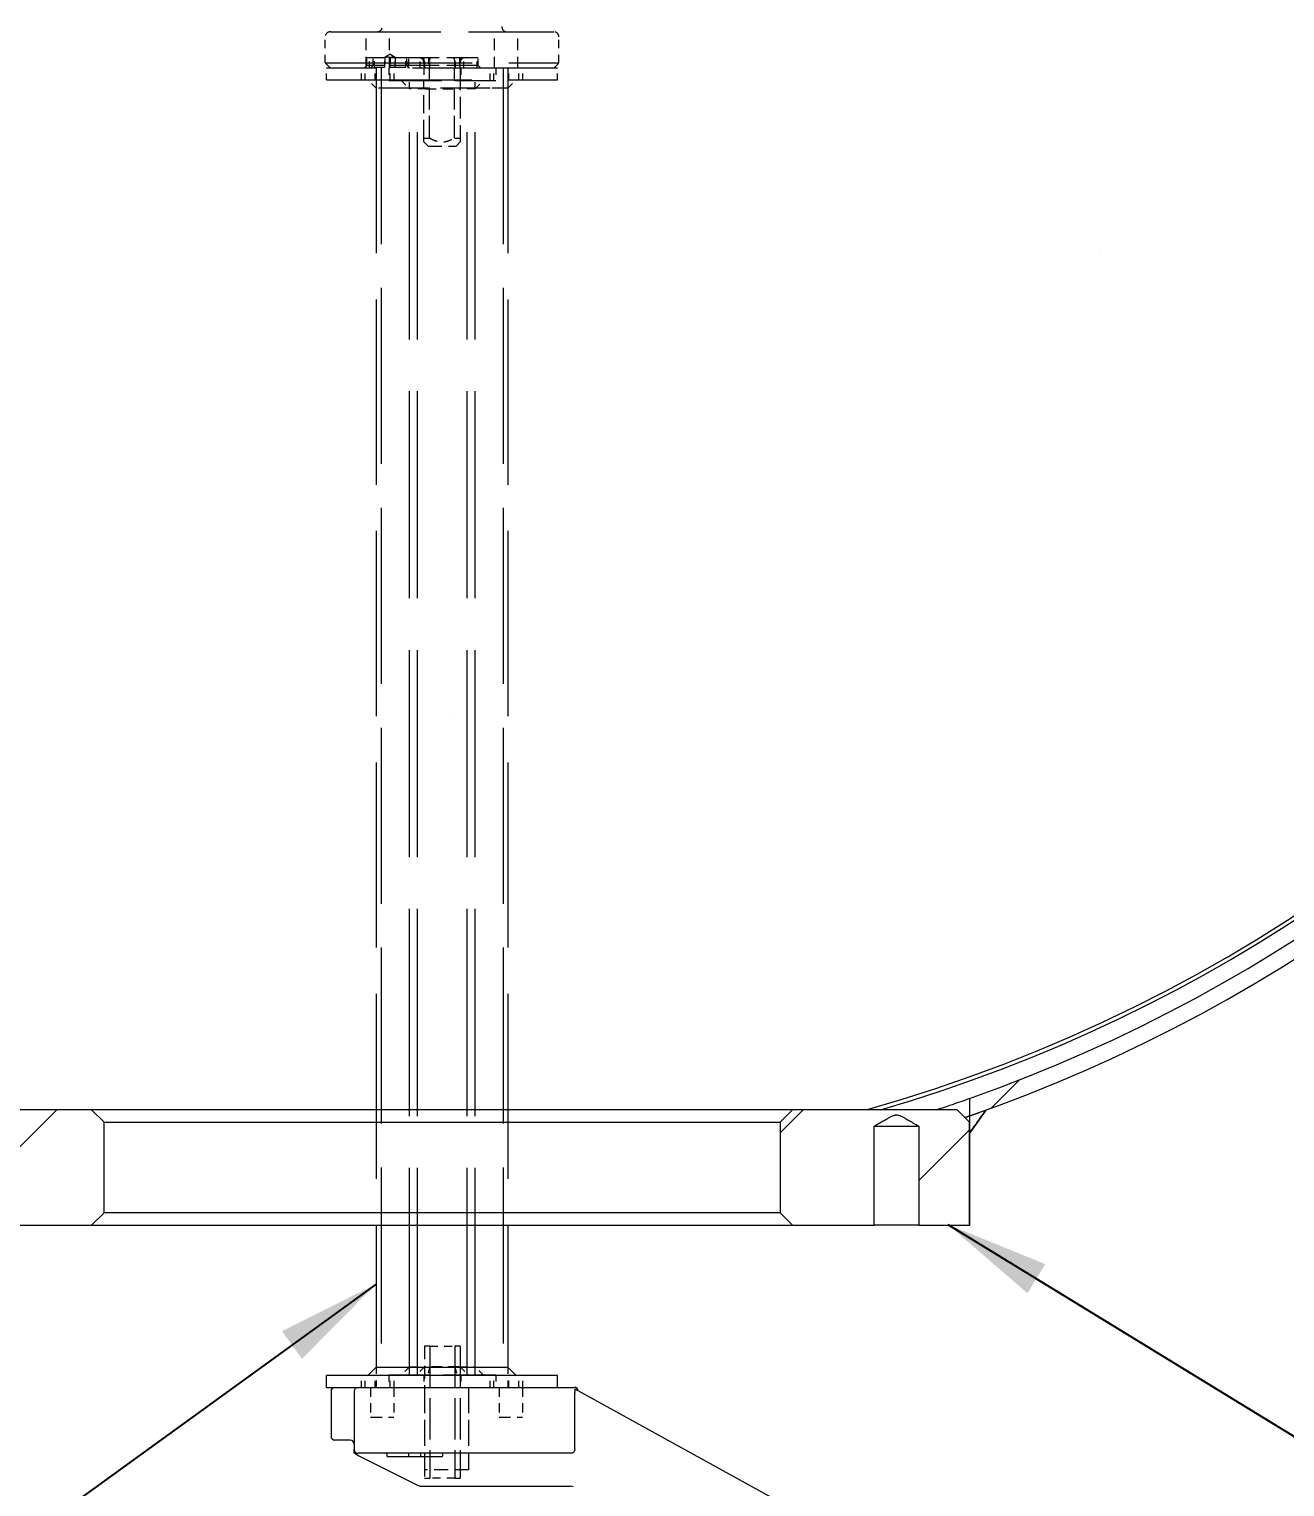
# Model space of a CAD drawing. Header units: inches. Extents: x 20 to 536, y 8 to 344.
# Drawn here: x 264.64 to 283.68, y 211.26 to 233.36 of the extents above; entities that cross this region are included whole.
import ezdxf

# ---------------------------------------------------------------- set-up
doc = ezdxf.new("R2010")
doc.units = ezdxf.units.IN
doc.header["$LTSCALE"] = 16
doc.header["$MEASUREMENT"] = 0
doc.linetypes.add('DASHED', pattern=[0.2067, 0.1654, -0.0413])
for name, color, linetype, lineweight in [('Dimension (ANSI)', 7, 'Continuous', 25), ('Hatch', 7, 'Continuous', 18), ('Hidden', 7, 'DASHED', 18), ('Symbol', 7, 'Continuous', 25), ('Visible', 7, 'Continuous', 18)]:
    doc.layers.add(name, color=color, linetype=linetype, lineweight=lineweight)
doc.styles.add('MEMCOR Medium', font='arial.ttf')
doc.styles.add('Standard D-E', font='arial.ttf')
doc.dimstyles.new('Default (ANSI)', dxfattribs={"dimscale": 16, "dimtxt": 0.15, "dimasz": 0.098425, "dimexe": 0.125, "dimexo": 0.0625, "dimgap": 0.031496, "dimtad": 0, "dimtih": 1, "dimtoh": 1, "dimdec": 4, "dimrnd": 1e-08, "dimzin": 3, "dimdsep": 46, "dimlunit": 5, "dimtxsty": 'MEMCOR Medium', "dimcen": 0.09, "dimdle": 0.393701, "dimclrd": 256, "dimclre": 256, "dimclrt": 256, "dimadec": 0, "dimazin": 1, "dimtfac": 0.8, "dimtofl": 0, "dimtmove": 0, "dimatfit": 3, "dimfxl": 1, "dimfrac": 1, "dimtolj": 1, "dimtzin": 4, "dimlwd": -1, "dimlwe": -1, "dimarcsym": 0})
doc.dimstyles.new('Default D-E$7', dxfattribs={"dimscale": 16, "dimtxt": 0.15, "dimasz": 0.098425, "dimexe": 0.125, "dimexo": 0.0625, "dimgap": 0.031496, "dimtad": 0, "dimtih": 1, "dimtoh": 1, "dimrnd": 1e-08, "dimzin": 4, "dimdsep": 46, "dimtxsty": 'Standard D-E', "dimcen": 0.09, "dimdle": 0.393701, "dimclrd": 256, "dimclre": 256, "dimclrt": 256, "dimadec": 0, "dimazin": 1, "dimtfac": 1, "dimtofl": 0, "dimtmove": 0, "dimatfit": 3, "dimfxl": 1, "dimtolj": 1, "dimtzin": 4, "dimlwd": -1, "dimlwe": -1, "dimarcsym": 0})

# ---------------------------------------------------------------- blocks, each defined once
blk = doc.blocks.new('*D29')
at = {"layer": 'Defpoints', "color": 0, "transparency": 16777216}
for p in [(288.082, 262.301), (219.33, 251.64), (248.104, 222.866)]:
    blk.add_point(p, dxfattribs=at)
at = {"layer": 'Dimension (ANSI)', "transparency": 16777216}
for p, q in [((287.375, 263.008), (257.622, 292.761)), ((257.922, 290.233), (243.693, 276.004)), ((220.443, 252.754), (234.672, 266.983)), ((247.397, 223.573), (217.915, 253.055))]:
    blk.add_line(p, q, dxfattribs=at)
for points in [[(257.737, 290.419), (258.108, 290.047), (259.036, 291.347)], [(220.258, 252.939), (220.629, 252.568), (219.33, 251.64)]]:
    blk.add_solid(points, dxfattribs=at)
at = {"layer": 'Dimension (ANSI)', "transparency": 16777216, "char_height": 2.4, "attachment_point": 5, "style": 'MEMCOR Medium'}
for s, insert in [('\\A1; 56{\\H0.8x;\\S1#8;} in', (239.183, 273.962)), ('\\A1;[1426.3 mm]', (239.183, 269.451))]:
    blk.add_mtext(s, dxfattribs=dict(at, insert=insert))

msp = doc.modelspace()

# ---------------------------------------------------------------- hatches: boundary and pattern name
at = {"layer": 'Hatch'}
h = msp.add_hatch(dxfattribs=at)
h.set_pattern_fill('ANSI31', color=256, scale=16, style=0)
edge = h.paths.add_edge_path()
edge.add_spline(control_points=[(295.089787, 239.776114), (295.058151, 239.744394), (295.026422, 239.712766), (294.96284, 239.649761), (294.930988, 239.618384), (294.899043, 239.587101)], knot_values=[-0.682075875, -0.682075875, -0.682075875, -0.682075875, -0.340702201, -0.340702201, 0, 0, 0, 0], degree=3, periodic=0)
edge.add_ellipse((270.90008, 239.776117), major_axis=(-0.189016, -23.998963), ratio=1, start_angle=19.9222048, end_angle=90, ccw=False)
edge.add_line((278.899877, 217.148938), (278.899877, 216.883944))
edge.add_ellipse((270.90008, 239.776117), major_axis=(22.892172, 7.999797), ratio=1, start_angle=270, end_angle=270.6114045)
edge.add_ellipse((270.90008, 239.776117), major_axis=(22.805504, 8.243619), ratio=1, start_angle=270, end_angle=288.0241104)
edge.add_ellipse((270.90008, 239.776117), major_axis=(19.135639, 14.89549), ratio=1, start_angle=270, end_angle=270.5906879)
edge.add_ellipse((270.90008, 239.776117), major_axis=(18.98106, 15.091973), ratio=1, start_angle=270, end_angle=283.0230921)
edge.add_ellipse((270.90008, 239.776117), major_axis=(15.091973, 18.98106), ratio=1, start_angle=270, end_angle=270.5906879)
edge.add_ellipse((270.90008, 239.776117), major_axis=(14.89549, 19.135639), ratio=1, start_angle=270, end_angle=307.8977611)
edge.add_line((295.149787, 239.776114), (295.089787, 239.776114))
edge = h.paths.add_edge_path()
edge.add_spline(control_points=[(294.899043, 239.965132), (294.930988, 239.933849), (294.96284, 239.902472), (295.026422, 239.839467), (295.058151, 239.807839), (295.089787, 239.776119)], knot_values=[-0.682075897, -0.682075897, -0.682075897, -0.682075897, -0.341373686, -0.341373686, 0, 0, 0, 0], degree=3, periodic=0)
edge.add_line((295.089787, 239.776119), (295.149787, 239.776119))
edge.add_ellipse((270.90008, 239.776117), major_axis=(-0.000002, 24.249707), ratio=1, start_angle=270, end_angle=307.8977611)
edge.add_ellipse((270.90008, 239.776117), major_axis=(-14.89549, 19.135639), ratio=1, start_angle=270, end_angle=270.5906879)
edge.add_ellipse((270.90008, 239.776117), major_axis=(-15.091973, 18.98106), ratio=1, start_angle=270, end_angle=283.0230921)
edge.add_ellipse((270.90008, 239.776117), major_axis=(-18.98106, 15.091973), ratio=1, start_angle=270, end_angle=270.5906879)
edge.add_ellipse((270.90008, 239.776117), major_axis=(-19.135639, 14.89549), ratio=1, start_angle=270, end_angle=345.7955322)
edge.add_ellipse((270.90008, 239.776117), major_axis=(-19.135639, -14.89549), ratio=1, start_angle=270, end_angle=270.5906879)
edge.add_ellipse((270.90008, 239.776117), major_axis=(-18.98106, -15.091973), ratio=1, start_angle=270, end_angle=283.0230921)
edge.add_ellipse((270.90008, 239.776117), major_axis=(-18.98106, 15.091973), ratio=1, start_angle=0, end_angle=0.5906879)
edge.add_ellipse((270.90008, 239.776117), major_axis=(-14.89549, -19.135639), ratio=1, start_angle=270, end_angle=345.7955322)
edge.add_ellipse((270.90008, 239.776117), major_axis=(14.89549, -19.135639), ratio=1, start_angle=270, end_angle=270.5906879)
edge.add_ellipse((270.90008, 239.776117), major_axis=(15.091973, -18.98106), ratio=1, start_angle=270, end_angle=283.0230921)
edge.add_ellipse((270.90008, 239.776117), major_axis=(18.98106, -15.091973), ratio=1, start_angle=270, end_angle=270.5906879)
edge.add_ellipse((270.90008, 239.776117), major_axis=(19.135639, -14.89549), ratio=1, start_angle=270, end_angle=288.0241104)
edge.add_ellipse((270.90008, 239.776117), major_axis=(22.805504, -8.243619), ratio=1, start_angle=270, end_angle=270.6114045)
edge.add_line((262.900283, 216.883944), (262.900283, 217.148938))
edge.add_ellipse((270.90008, 239.776117), major_axis=(-22.627178, 7.999797), ratio=1, start_angle=199.9222048, end_angle=450, ccw=False)
h = msp.add_hatch(dxfattribs=at)
h.set_pattern_fill('ANSI31', color=256, scale=16, angle=-15, style=0)
edge = h.paths.add_edge_path()
edge.add_line((278.899877, 216.883944), (278.899877, 216.786117))
edge.add_line((278.899877, 216.786117), (278.899877, 216.625588))
edge.add_spline(control_points=[(278.899877, 216.625588), (278.960747, 216.711817), (279.021815, 216.798116), (279.10309, 216.913109), (279.123405, 216.941863), (279.143699, 216.970612)], knot_values=[-1.073112656, -1.073112656, -1.073112656, -1.073112656, -0.268149888, -0.268149888, 0, 0, 0, 0], degree=3, periodic=0)
edge.add_ellipse((270.90008, 239.776117), major_axis=(-22.805504, -8.243619), ratio=1, start_angle=89.3885955, end_angle=90, ccw=False)
edge = h.paths.add_edge_path()
edge.add_spline(control_points=[(262.656461, 216.970612), (262.676616, 216.941891), (262.696911, 216.913122), (262.737524, 216.855703), (262.774289, 216.803858), (262.819103, 216.740663), (262.859836, 216.683226), (262.900283, 216.625588)], knot_values=[-0.643823681, -0.643823681, -0.643823681, -0.643823681, -0.590339543, -0.590339543, -0.536552188, -0.536552188, 0, 0, 0, 0], degree=3, periodic=0)
edge.add_line((262.900283, 216.625588), (262.900283, 216.786117))
edge.add_line((262.900283, 216.786117), (262.900283, 216.883944))
edge.add_ellipse((270.90008, 239.776117), major_axis=(-22.892172, 7.999797), ratio=1, start_angle=89.3885955, end_angle=90, ccw=False)
edge = h.paths.add_edge_path()
edge.add_line((251.742243, 224.507367), (251.899771, 224.664894))
edge.add_line((251.899771, 224.664894), (251.91902, 224.684144))
edge.add_ellipse((270.90008, 239.776117), major_axis=(-15.091973, 18.98106), ratio=1, start_angle=89.4093121, end_angle=90, ccw=False)
edge.add_line((251.764441, 224.880627), (251.742243, 224.507367))
edge = h.paths.add_edge_path()
edge.add_ellipse((270.90008, 239.776117), major_axis=(-14.89549, -19.135639), ratio=1, start_angle=89.4093121, end_angle=90)
edge.add_line((290.035719, 224.880627), (290.057917, 224.507367))
edge.add_line((290.057917, 224.507367), (289.900389, 224.664894))
edge.add_line((289.900389, 224.664894), (289.88114, 224.684144))
edge = h.paths.add_edge_path()
edge.add_line((255.63133, 258.933953), (255.788858, 258.776426))
edge.add_line((255.788858, 258.776426), (255.808107, 258.757177))
edge.add_ellipse((270.90008, 239.776117), major_axis=(18.98106, 15.091973), ratio=1, start_angle=89.4093121, end_angle=90, ccw=False)
edge.add_line((256.00459, 258.911755), (255.63133, 258.933953))
edge = h.paths.add_edge_path()
edge.add_ellipse((270.90008, 239.776117), major_axis=(-19.135639, 14.89549), ratio=1, start_angle=89.4093121, end_angle=90)
edge.add_line((256.00459, 220.640478), (255.63133, 220.61828))
edge.add_line((255.63133, 220.61828), (255.788858, 220.775807))
edge.add_line((255.788858, 220.775807), (255.808107, 220.795056))
edge = h.paths.add_edge_path()
edge.add_line((290.057917, 255.044866), (289.900389, 254.887339))
edge.add_line((289.900389, 254.887339), (289.88114, 254.868089))
edge.add_ellipse((270.90008, 239.776117), major_axis=(15.091973, -18.98106), ratio=1, start_angle=89.4093121, end_angle=90, ccw=False)
edge.add_line((290.035719, 254.671607), (290.057917, 255.044866))
edge = h.paths.add_edge_path()
edge.add_ellipse((270.90008, 239.776117), major_axis=(14.89549, 19.135639), ratio=1, start_angle=89.4093121, end_angle=90)
edge.add_line((251.764441, 254.671607), (251.742243, 255.044866))
edge.add_line((251.742243, 255.044866), (251.899771, 254.887339))
edge.add_line((251.899771, 254.887339), (251.91902, 254.868089))
edge = h.paths.add_edge_path()
edge.add_line((285.992053, 258.757177), (286.011302, 258.776426))
edge.add_line((286.011302, 258.776426), (286.168829, 258.933953))
edge.add_line((286.168829, 258.933953), (285.79557, 258.911755))
edge.add_ellipse((270.90008, 239.776117), major_axis=(19.135639, -14.89549), ratio=1, start_angle=89.4093121, end_angle=90, ccw=False)
edge = h.paths.add_edge_path()
edge.add_line((286.168829, 220.61828), (286.011302, 220.775807))
edge.add_line((286.011302, 220.775807), (285.992053, 220.795056))
edge.add_ellipse((270.90008, 239.776117), major_axis=(-18.98106, -15.091973), ratio=1, start_angle=89.4093121, end_angle=90, ccw=False)
edge.add_line((285.79557, 220.640478), (286.168829, 220.61828))
h = msp.add_hatch(dxfattribs=at)
h.set_pattern_fill('ANSI31', color=256, scale=16, style=0)
edge = h.paths.add_edge_path()
edge.add_line((278.899877, 216.786117), (278.709872, 216.976117))
edge.add_line((278.709872, 216.976117), (276.214774, 216.976117))
edge.add_line((276.214774, 216.976117), (276.024762, 216.786117))
edge.add_line((276.024762, 216.786117), (276.024762, 215.416117))
edge.add_line((276.024762, 215.416117), (276.214774, 215.226117))
edge.add_line((276.214774, 215.226117), (277.450336, 215.226117))
edge.add_line((277.450336, 215.226117), (277.450336, 216.726117))
edge.add_spline(control_points=[(277.450336, 216.726117), (277.79008, 216.927437), (278.129824, 216.726117)], knot_values=[0, 0, 0, 1.93612238, 1.93612238, 1.93612238], weights=[1, 6.038737217, 1], degree=2, periodic=0)
edge.add_line((278.129824, 216.726117), (278.129824, 215.226117))
edge.add_line((278.129824, 215.226117), (278.899877, 215.226117))
edge.add_line((278.899877, 215.226117), (278.899877, 216.625588))
edge.add_line((278.899877, 216.625588), (278.899877, 216.786117))
edge = h.paths.add_edge_path()
edge.add_line((263.090288, 216.976117), (262.900283, 216.786117))
edge.add_line((262.900283, 216.786117), (262.900283, 216.625588))
edge.add_line((262.900283, 216.625588), (262.900283, 215.226117))
edge.add_line((262.900283, 215.226117), (263.670336, 215.226117))
edge.add_line((263.670336, 215.226117), (263.670336, 216.726117))
edge.add_spline(control_points=[(263.670336, 216.726117), (264.01008, 216.927437), (264.349824, 216.726117)], knot_values=[0, 0, 0, 1.93612238, 1.93612238, 1.93612238], weights=[1, 6.038737217, 1], degree=2, periodic=0)
edge.add_line((264.349824, 216.726117), (264.349824, 215.226117))
edge.add_line((264.349824, 215.226117), (265.585386, 215.226117))
edge.add_line((265.585386, 215.226117), (265.775397, 215.416117))
edge.add_line((265.775397, 215.416117), (265.775397, 216.786117))
edge.add_line((265.775397, 216.786117), (265.585386, 216.976117))
edge.add_line((265.585386, 216.976117), (263.090288, 216.976117))

# ---------------------------------------------------------------- linework, layer by layer
at = {"layer": 'Hidden', "ltscale": 0.046768}
for p, q in [((269.12858, 232.846983), (269.12858, 233.240683)), ((272.67158, 232.846983), (272.67158, 233.240683))]:
    msp.add_line(p, q, dxfattribs=at)
at = {"layer": 'Hidden', "ltscale": 0.632969}
msp.add_line((269.20732, 233.319424), (272.59284, 233.319424), dxfattribs=at)
at = {"layer": 'Hidden', "ltscale": 0.065515}
for p, q in [((269.748555, 232.768243), (269.748555, 233.319424)), ((270.102886, 232.768243), (270.102886, 233.319424)), ((271.697274, 232.768243), (271.697274, 233.319424)), ((272.051605, 232.768243), (272.051605, 233.319424))]:
    msp.add_line(p, q, dxfattribs=at)
at = {"layer": 'Hidden', "ltscale": 0.105366}
for p, q in [((270.39662, 232.925597), (269.758348, 232.925597)), ((270.39662, 232.807613), (269.758348, 232.807613))]:
    msp.add_line(p, q, dxfattribs=at)
at = {"layer": 'Hidden', "ltscale": 0.013945}
for p, q in [((269.758348, 232.807613), (269.758348, 232.925597)), ((270.39662, 232.807613), (270.39662, 232.925597)), ((271.44634, 232.807613), (271.44634, 232.925597))]:
    msp.add_line(p, q, dxfattribs=at)
at = {"layer": 'Hidden', "ltscale": 0.018632}
for p, q in [((269.797718, 232.768243), (269.797718, 232.925597)), ((270.389991, 232.768243), (270.389991, 232.925597)), ((270.567403, 232.768243), (270.567403, 232.925597)), ((270.636951, 232.768243), (270.636951, 232.925597)), ((270.696518, 232.925597), (270.696518, 232.768243)), ((271.103642, 232.768243), (271.103642, 232.925597)), ((271.163209, 232.925597), (271.163209, 232.768243)), ((271.232757, 232.768243), (271.232757, 232.925597)), ((271.431576, 232.768243), (271.431576, 232.925597))]:
    msp.add_line(p, q, dxfattribs=at)
at = {"layer": 'Hidden', "ltscale": 0.095605}
for p, q in [((270.368584, 232.925117), (269.856773, 232.925117)), ((270.368584, 232.807243), (269.856773, 232.807243))]:
    msp.add_line(p, q, dxfattribs=at)
at = {"layer": 'Hidden', "ltscale": 0.013932}
for p, q in [((269.856773, 232.807243), (269.856773, 232.925117)), ((270.368584, 232.807243), (270.368584, 232.925117))]:
    msp.add_line(p, q, dxfattribs=at)
at = {"layer": 'Hidden', "ltscale": 0.017652}
for p, q in [((269.876458, 232.775991), (269.876458, 232.925117)), ((270.348899, 232.775991), (270.348899, 232.925117))]:
    msp.add_line(p, q, dxfattribs=at)
at = {"layer": 'Hidden', "ltscale": 0.010724}
for q in [(270.033938, 232.932564), (270.191418, 232.932564)]:
    msp.add_line((270.112678, 232.978024), q, dxfattribs=at)
at = {"layer": 'Hidden', "ltscale": 0.005366}
for p, q in [((270.033938, 232.925597), (270.033938, 232.932564)), ((270.191418, 232.932564), (270.191418, 232.925597))]:
    msp.add_line(p, q, dxfattribs=at)
at = {"layer": 'Hidden', "ltscale": 0.01771}
for p, q in [((270.033938, 232.775991), (270.033938, 232.925597)), ((270.034136, 232.925597), (270.034136, 232.775991)), ((270.11248, 232.775991), (270.11248, 232.925597)), ((270.112877, 232.925597), (270.112877, 232.775991)), ((270.19122, 232.775991), (270.19122, 232.925597)), ((270.191418, 232.925597), (270.191418, 232.775991))]:
    msp.add_line(p, q, dxfattribs=at)
at = {"layer": 'Hidden', "ltscale": 0.178281}
for p, q in [((271.44634, 232.925597), (270.39662, 232.925597)), ((271.44634, 232.807613), (270.39662, 232.807613))]:
    msp.add_line(p, q, dxfattribs=at)
at = {"layer": 'Hidden', "ltscale": 0.841396}
msp.add_line((269.12858, 232.846983), (272.67158, 232.846983), dxfattribs=at)
at = {"layer": 'Hidden', "ltscale": 0.013156}
for p, q in [((269.20732, 232.768243), (269.12858, 232.846983)), ((272.59284, 232.768243), (272.67158, 232.846983))]:
    msp.add_line(p, q, dxfattribs=at)
at = {"layer": 'Hidden', "ltscale": 0.831185}
for p, q in [((272.65008, 232.768243), (269.15008, 232.768243)), ((269.15008, 232.588943), (272.65008, 232.588943))]:
    msp.add_line(p, q, dxfattribs=at)
at = {"layer": 'Hidden', "ltscale": 0.021245}
for p, q in [((269.15008, 232.588943), (269.15008, 232.768243)), ((269.676578, 232.588943), (269.676578, 232.768243)), ((269.735353, 232.588943), (269.735353, 232.768243)), ((269.88508, 232.588943), (269.88508, 232.768243)), ((270.114078, 232.588943), (270.114078, 232.768243)), ((270.172853, 232.588943), (270.172853, 232.768243)), ((271.627307, 232.588943), (271.627307, 232.768243)), ((271.686082, 232.588943), (271.686082, 232.768243)), ((271.91508, 232.588943), (271.91508, 232.768243)), ((272.064807, 232.588943), (272.064807, 232.768243)), ((272.123582, 232.588943), (272.123582, 232.768243)), ((272.65008, 232.588943), (272.65008, 232.768243)), ((269.676578, 212.768243), (269.676578, 212.947543)), ((269.735353, 212.768243), (269.735353, 212.947543)), ((269.88508, 212.768243), (269.88508, 212.947543)), ((270.114078, 212.768243), (270.114078, 212.947543)), ((270.172853, 212.768243), (270.172853, 212.947543)), ((271.627307, 212.768243), (271.627307, 212.947543)), ((271.686082, 212.768243), (271.686082, 212.947543)), ((271.91508, 212.768243), (271.91508, 212.947543)), ((272.064807, 212.768243), (272.064807, 212.947543)), ((272.123582, 212.768243), (272.123582, 212.947543))]:
    msp.add_line(p, q, dxfattribs=at)
at = {"layer": 'Hidden', "ltscale": 0.006528}
for p, q in [((269.758348, 232.807613), (269.718978, 232.768243)), ((271.44634, 232.807613), (271.48571, 232.768243))]:
    msp.add_line(p, q, dxfattribs=at)
at = {"layer": 'Hidden', "ltscale": 0.006466}
for p, q in [((269.856773, 232.807243), (269.817773, 232.768243)), ((270.368584, 232.807243), (270.407584, 232.768243))]:
    msp.add_line(p, q, dxfattribs=at)
at = {"layer": 'Hidden', "ltscale": 0.088243}
msp.add_line((270.348899, 232.775991), (269.876458, 232.775991), dxfattribs=at)
at = {"layer": 'Hidden', "ltscale": 1.060845}
for p, q in [((269.90008, 232.768243), (269.90008, 215.226117)), ((271.90008, 232.768243), (271.90008, 215.226117))]:
    msp.add_line(p, q, dxfattribs=at)
at = {"layer": 'Hidden', "ltscale": 1.007902}
for p, q in [((269.97478, 232.768243), (269.97478, 212.768243)), ((271.82538, 232.768243), (271.82538, 212.768243))]:
    msp.add_line(p, q, dxfattribs=at)
at = {"layer": 'Hidden', "ltscale": 0.022221}
for p, q in [((270.091989, 232.768243), (270.091989, 232.580743)), ((270.624489, 232.768243), (270.624489, 232.580743)), ((271.184489, 232.768243), (271.184489, 232.580743)), ((271.716989, 232.768243), (271.716989, 232.580743)), ((270.091989, 212.955243), (270.091989, 212.767743)), ((270.624489, 212.955243), (270.624489, 212.767743)), ((271.184489, 212.955243), (271.184489, 212.767743)), ((271.716989, 212.955243), (271.716989, 212.767743))]:
    msp.add_line(p, q, dxfattribs=at)
at = {"layer": 'Hidden', "ltscale": 0.009574}
msp.add_line((270.387023, 232.768243), (270.39662, 232.807613), dxfattribs=at)
at = {"layer": 'Hidden', "ltscale": 0.013839}
for p, q in [((270.624489, 232.88533), (270.624489, 232.768243)), ((270.713736, 232.768243), (270.713736, 232.88533)), ((271.086424, 232.88533), (271.086424, 232.768243)), ((271.17567, 232.768243), (271.17567, 232.88533))]:
    msp.add_line(p, q, dxfattribs=at)
at = {"layer": 'Hidden', "ltscale": 0.125903}
for p, q in [((270.70898, 231.70978), (270.70898, 232.768243)), ((271.09118, 231.70978), (271.09118, 232.768243)), ((271.17567, 232.768243), (271.17567, 231.70978))]:
    msp.add_line(p, q, dxfattribs=at)
at = {"layer": 'Hidden', "ltscale": 0.020944}
for p, q in [((269.90008, 232.463943), (269.77508, 232.588943)), ((270.279489, 232.580743), (270.404489, 232.455743)), ((271.404489, 232.455743), (271.529489, 232.580743)), ((271.90008, 232.463943), (272.02508, 232.588943)), ((270.404489, 213.080243), (270.279489, 212.955243)), ((271.529489, 212.955243), (271.404489, 213.080243))]:
    msp.add_line(p, q, dxfattribs=at)
at = {"layer": 'Hidden', "ltscale": 0.01478}
for p, q in [((269.90008, 232.588943), (269.90008, 232.463943)), ((270.404489, 232.455743), (270.404489, 232.580743)), ((271.404489, 232.455743), (271.404489, 232.580743)), ((271.90008, 232.588943), (271.90008, 232.463943)), ((269.90008, 213.072543), (269.90008, 212.947543)), ((270.404489, 212.955243), (270.404489, 213.080243)), ((270.631989, 213.080243), (270.631989, 212.955243)), ((270.716594, 213.080243), (270.716594, 212.955243)), ((271.092385, 213.080243), (271.092385, 212.955243)), ((271.176989, 213.080243), (271.176989, 212.955243)), ((271.404489, 212.955243), (271.404489, 213.080243)), ((271.90008, 213.072543), (271.90008, 212.947543))]:
    msp.add_line(p, q, dxfattribs=at)
at = {"layer": 'Hidden', "ltscale": 0.303764}
for p, q in [((270.091989, 232.580743), (271.716989, 232.580743)), ((271.716989, 212.955243), (270.091989, 212.955243)), ((270.091989, 212.767743), (271.716989, 212.767743))]:
    msp.add_line(p, q, dxfattribs=at)
at = {"layer": 'Hidden', "ltscale": 1.186835}
for p, q in [((270.404489, 212.955243), (270.404489, 232.580743)), ((270.529489, 212.955243), (270.529489, 232.580743)), ((271.279489, 212.955243), (271.279489, 232.580743)), ((271.404489, 212.955243), (271.404489, 232.580743))]:
    msp.add_line(p, q, dxfattribs=at)
at = {"layer": 'Hidden', "ltscale": 0.103582}
msp.add_line((270.624489, 231.70978), (270.624489, 232.580743), dxfattribs=at)
at = {"layer": 'Hidden', "ltscale": 0.283975}
msp.add_line((271.628161, 232.463943), (269.90008, 232.463943), dxfattribs=at)
at = {"layer": 'Hidden', "ltscale": 0.046648}
for p, q in [((270.654489, 232.455743), (270.404489, 232.455743)), ((271.404489, 232.455743), (271.154489, 232.455743)), ((270.404489, 213.080243), (270.654489, 213.080243)), ((271.154489, 213.080243), (271.404489, 213.080243))]:
    msp.add_line(p, q, dxfattribs=at)
at = {"layer": 'Hidden', "ltscale": 0.059422}
for p, q in [((270.654489, 232.455743), (271.154489, 232.455743)), ((271.154489, 213.080243), (270.654489, 213.080243))]:
    msp.add_line(p, q, dxfattribs=at)
at = {"layer": 'Hidden', "ltscale": 0.089811}
msp.add_line((271.90008, 232.463943), (271.628161, 232.463943), dxfattribs=at)
at = {"layer": 'Hidden', "ltscale": 0.024012}
for p, q in [((270.624489, 231.650006), (270.624489, 231.70978)), ((271.17567, 231.70978), (271.17567, 231.650006))]:
    msp.add_line(p, q, dxfattribs=at)
at = {"layer": 'Hidden', "ltscale": 0.010505}
for p, q in [((270.687481, 231.587014), (270.624489, 231.650006)), ((271.112678, 231.587014), (271.17567, 231.650006))]:
    msp.add_line(p, q, dxfattribs=at)
at = {"layer": 'Hidden', "ltscale": 0.079409}
msp.add_line((270.687481, 231.587014), (271.112678, 231.587014), dxfattribs=at)
at = {"layer": 'Hidden', "ltscale": 0.074243}
msp.add_line((270.631989, 213.392743), (270.631989, 212.768243), dxfattribs=at)
at = {"layer": 'Hidden', "ltscale": 0.014222}
for p, q in [((270.716594, 213.392743), (270.631989, 213.392743)), ((271.176989, 213.392743), (271.092385, 213.392743)), ((270.631989, 211.392743), (270.716594, 211.392743)), ((271.092385, 211.392743), (271.176989, 211.392743))]:
    msp.add_line(p, q, dxfattribs=at)
at = {"layer": 'Hidden', "ltscale": 0.237987}
for p, q in [((270.716594, 213.392743), (270.716594, 211.392743)), ((271.092385, 213.392743), (271.092385, 211.392743)), ((271.176989, 213.392743), (271.176989, 211.392743))]:
    msp.add_line(p, q, dxfattribs=at)
at = {"layer": 'Hidden', "ltscale": 0.044636}
for p, q in [((270.716594, 213.392743), (271.092385, 213.392743)), ((271.092385, 211.392743), (270.716594, 211.392743))]:
    msp.add_line(p, q, dxfattribs=at)
at = {"layer": 'Hidden', "ltscale": 0.036125}
for p, q in [((269.90008, 213.072543), (269.90008, 212.768243)), ((271.90008, 213.072543), (271.90008, 212.768243))]:
    msp.add_line(p, q, dxfattribs=at)
at = {"layer": 'Hidden', "ltscale": 0.021366}
for p, q in [((270.631989, 213.080243), (270.506989, 212.955243)), ((270.716594, 213.080243), (270.68104, 212.955243)), ((271.092385, 213.080243), (271.127939, 212.955243)), ((271.176989, 213.080243), (271.301989, 212.955243))]:
    msp.add_line(p, q, dxfattribs=at)
at = {"layer": 'Hidden', "ltscale": 0.05347}
for p, q in [((269.815096, 212.768243), (269.815096, 212.318243)), ((270.169096, 212.768243), (270.169096, 212.318243)), ((271.763883, 212.768243), (271.763883, 212.318243)), ((272.117883, 212.768243), (272.117883, 212.318243))]:
    msp.add_line(p, q, dxfattribs=at)
at = {"layer": 'Hidden', "ltscale": 0.148704}
for p, q in [((270.631989, 212.768243), (270.631989, 211.518243)), ((271.300989, 212.768243), (271.300989, 211.518243))]:
    msp.add_line(p, q, dxfattribs=at)
at = {"layer": 'Hidden', "ltscale": 0.066096}
for p, q in [((269.815096, 212.318243), (270.169096, 212.318243)), ((271.763883, 212.318243), (272.117883, 212.318243))]:
    msp.add_line(p, q, dxfattribs=at)
at = {"layer": 'Hidden', "ltscale": 0.003471}
msp.add_line((270.574149, 211.758243), (270.574149, 211.728243), dxfattribs=at)
at = {"layer": 'Hidden', "ltscale": 0.01484}
msp.add_line((270.631989, 211.518243), (270.631989, 211.392743), dxfattribs=at)
at = {"layer": 'Hidden', "ltscale": 0.07954}
msp.add_line((271.300989, 211.518243), (270.631989, 211.518243), dxfattribs=at)
at = {"layer": 'Hidden', "ltscale": 0.014624}
for centre, start, end in [((269.915828, 233.398164), 270, 0), ((271.884332, 233.398164), 180, 270), ((269.20732, 233.240683), 90, 180), ((272.59284, 233.240683), 0, 90)]:
    msp.add_arc(centre, 0.07874, start, end, dxfattribs=at)
at = {"layer": 'Hidden', "ltscale": 0.012013}
for centre, start, end in [((270.545749, 232.849893), 0, 74.0379858), ((271.254411, 232.849893), 105.9620142, 180)]:
    msp.add_arc(centre, 0.07874, start, end, dxfattribs=at)
at = {"layer": 'Hidden', "ltscale": 0.00177}
for centre, start, end in [((270.564149, 211.758243), 0, 90), ((270.584149, 211.728243), 180, 270)]:
    msp.add_arc(centre, 0.01, start, end, dxfattribs=at)
at = {"layer": 'Hidden', "ltscale": 0.010833}
for points in [[(270.11248, 232.925597), (270.073308, 232.938605), (270.034136, 232.925597)], [(270.19122, 232.925597), (270.152048, 232.938605), (270.112877, 232.925597)]]:
    msp.add_rational_spline(points, [1, 1.15325, 1], degree=2, dxfattribs=at)
at = {"layer": 'Hidden', "ltscale": 0.005624}
for points, knots in [([(270.613564, 232.925597), (270.613563, 232.925597), (270.613564, 232.925597), (270.613566, 232.925597), (270.613567, 232.925597), (270.613573, 232.925596), (270.613579, 232.925596), (270.613595, 232.925594), (270.613607, 232.925593), (270.613642, 232.925586), (270.613667, 232.925581), (270.613741, 232.925561), (270.613792, 232.925544), (270.613943, 232.925485), (270.614045, 232.925434), (270.614347, 232.925261), (270.614551, 232.925112), (270.615155, 232.924605), (270.615557, 232.924171), (270.616759, 232.922661), (270.61753, 232.921361), (270.619651, 232.917063), (270.621022, 232.913159), (270.623594, 232.901836), (270.624489, 232.894008), (270.624489, 232.88533)], [-0.00000753854, -0.00000753854, -0.00000753854, -0.00000753854, 0, 0, 0.00001536379, 0.00001536379, 0.00008940017, 0.00008940017, 0.00024590336, 0.00024590336, 0.00058276473, 0.00058276473, 0.00127309091, 0.00127309091, 0.00267256874, 0.00267256874, 0.0055280449, 0.0055280449, 0.01147556071, 0.01147556071, 0.02440533161, 0.02440533161, 0.05127067553, 0.05127067553, 0.08735342137, 0.08735342137, 0.08735342137, 0.08735342137]), ([(270.713736, 232.88533), (270.713736, 232.894008), (270.715049, 232.901835), (270.718958, 232.913158), (270.721079, 232.917063), (270.724463, 232.92136), (270.725707, 232.92266), (270.727681, 232.924171), (270.728346, 232.924605), (270.729354, 232.925112), (270.729695, 232.925261), (270.730203, 232.925434), (270.730375, 232.925485), (270.730629, 232.925544), (270.730716, 232.925561), (270.730841, 232.925581), (270.730883, 232.925587), (270.730944, 232.925593), (270.730963, 232.925594), (270.730991, 232.925596), (270.731001, 232.925596), (270.731011, 232.925597), (270.731013, 232.925597), (270.731015, 232.925597), (270.731016, 232.925597), (270.731016, 232.925597)], [0, 0, 0, 0, 0.0661222024, 0.0661222024, 0.1153570998, 0.1153570998, 0.1390517075, 0.1390517075, 0.1499517221, 0.1499517221, 0.1551855009, 0.1551855009, 0.1577508027, 0.1577508027, 0.1590162133, 0.1590162133, 0.1596334838, 0.1596334838, 0.1599198365, 0.1599198365, 0.1600550387, 0.1600550387, 0.1600826296, 0.1600826296, 0.1600901711, 0.1600901711, 0.1600901711, 0.1600901711]), ([(271.069144, 232.925597), (271.069143, 232.925597), (271.069145, 232.925597), (271.069147, 232.925597), (271.069149, 232.925597), (271.069159, 232.925596), (271.069169, 232.925596), (271.069197, 232.925594), (271.069217, 232.925593), (271.069277, 232.925586), (271.069319, 232.925581), (271.069445, 232.925561), (271.069531, 232.925544), (271.069785, 232.925485), (271.069957, 232.925434), (271.070465, 232.925261), (271.070806, 232.925112), (271.071814, 232.924605), (271.072479, 232.924171), (271.074453, 232.922661), (271.075696, 232.921361), (271.07908, 232.917063), (271.081201, 232.913159), (271.085111, 232.901836), (271.086424, 232.894008), (271.086424, 232.88533)], [-0.00000753854, -0.00000753854, -0.00000753854, -0.00000753854, 0, 0, 0.0000153638, 0.0000153638, 0.00008940018, 0.00008940018, 0.00024590341, 0.00024590341, 0.00058276483, 0.00058276483, 0.00127309114, 0.00127309114, 0.00267256921, 0.00267256921, 0.00552804588, 0.00552804588, 0.01147556273, 0.01147556273, 0.02440533592, 0.02440533592, 0.0512706846, 0.0512706846, 0.08735343682, 0.08735343682, 0.08735343682, 0.08735343682]), ([(271.17567, 232.88533), (271.17567, 232.894008), (271.176566, 232.901835), (271.179137, 232.913158), (271.180509, 232.917063), (271.18263, 232.92136), (271.183401, 232.92266), (271.184603, 232.924171), (271.185005, 232.924605), (271.185609, 232.925112), (271.185813, 232.925261), (271.186115, 232.925434), (271.186217, 232.925485), (271.186368, 232.925544), (271.186419, 232.925561), (271.186493, 232.925581), (271.186518, 232.925587), (271.186553, 232.925593), (271.186565, 232.925594), (271.186581, 232.925596), (271.186587, 232.925596), (271.186593, 232.925597), (271.186594, 232.925597), (271.186595, 232.925597), (271.186596, 232.925597), (271.186596, 232.925597)], [0, 0, 0, 0, 0.0661222024, 0.0661222024, 0.1153570998, 0.1153570998, 0.1390517075, 0.1390517075, 0.1499517221, 0.1499517221, 0.1551855009, 0.1551855009, 0.1577508027, 0.1577508027, 0.1590162133, 0.1590162133, 0.1596334838, 0.1596334838, 0.1599198365, 0.1599198365, 0.1600550387, 0.1600550387, 0.1600826296, 0.1600826296, 0.1600901711, 0.1600901711, 0.1600901711, 0.1600901711])]:
    msp.add_open_spline(points, degree=3, knots=knots, dxfattribs=at)
at = {"layer": 'Hidden', "ltscale": 0.0142}
for points in [[(270.624489, 231.70978), (270.666735, 231.699137), (270.70898, 231.70978)], [(271.09118, 231.70978), (271.133425, 231.699137), (271.17567, 231.70978)]]:
    msp.add_rational_spline(points, [1.08767571983, 1.10535696926, 1.08767571983], degree=2, dxfattribs=at)
at = {"layer": 'Hidden', "ltscale": 0.048124}
msp.add_rational_spline([(270.70898, 231.70978), (270.90008, 231.600886), (271.09118, 231.70978)], [1.09548380286, 1.33308762571, 1.09548380286], degree=2, dxfattribs=at)
at = {"layer": 'Visible'}
for p, q in [((278.899877, 217.148938), (278.899877, 216.883944)), ((265.585386, 216.976117), (263.090288, 216.976117)), ((265.775397, 216.786117), (265.585386, 216.976117)), ((276.214774, 216.976117), (265.585386, 216.976117)), ((276.214774, 216.976117), (276.024762, 216.786117)), ((278.709872, 216.976117), (276.214774, 216.976117)), ((278.899877, 216.786117), (278.709872, 216.976117)), ((278.709872, 216.976117), (278.71008, 216.976117)), ((278.71008, 216.976117), (278.899877, 216.78632)), ((278.899877, 216.883944), (278.899877, 216.625588)), ((265.775397, 215.416117), (265.775397, 216.786117)), ((265.775397, 216.786117), (276.024762, 216.786117)), ((276.024762, 216.786117), (276.024762, 215.416117)), ((277.450336, 215.226117), (277.450336, 216.726117)), ((277.450336, 216.726117), (278.129824, 216.726117)), ((278.129824, 216.726117), (278.129824, 215.226117)), ((278.899877, 215.226117), (278.899877, 216.786117)), ((278.90008, 216.625658), (278.899877, 216.625588)), ((278.90008, 215.226117), (278.90008, 216.625658)), ((265.585386, 215.226117), (265.775397, 215.416117)), ((276.024762, 215.416117), (265.775397, 215.416117)), ((276.024762, 215.416117), (276.214774, 215.226117)), ((264.349824, 215.226117), (265.585386, 215.226117)), ((265.585386, 215.226117), (276.214774, 215.226117)), ((269.90008, 215.226117), (269.90008, 213.072543)), ((271.90008, 215.226117), (271.90008, 213.072543)), ((276.214774, 215.226117), (277.450336, 215.226117)), ((278.129824, 215.226117), (277.450336, 215.226117)), ((278.129824, 215.226117), (278.899877, 215.226117)), ((278.90008, 215.226117), (278.899877, 215.226117)), ((269.90008, 213.072543), (269.77508, 212.947543)), ((269.90008, 213.072543), (271.628161, 213.072543)), ((271.628161, 213.072543), (271.90008, 213.072543)), ((271.90008, 213.072543), (272.02508, 212.947543)), ((272.65008, 212.947543), (269.15008, 212.947543)), ((269.15008, 212.768243), (269.15008, 212.947543)), ((272.65008, 212.768243), (272.65008, 212.947543)), ((269.15008, 212.768243), (269.626489, 212.768243)), ((269.216489, 212.708243), (269.216489, 212.028243)), ((269.566489, 212.708243), (269.566489, 211.828243)), ((269.626489, 212.768243), (269.647289, 212.768243)), ((269.647289, 212.768243), (272.906489, 212.768243)), ((272.915207, 211.828243), (272.915207, 212.672951)), ((277.563348, 210.183728), (272.919352, 212.739154)), ((269.506489, 211.968243), (269.276489, 211.968243)), ((269.566489, 211.796445), (269.566489, 211.828243)), ((269.592978, 211.754998), (269.595722, 211.753626)), ((269.595722, 211.753626), (269.624004, 211.739485)), ((269.624004, 211.739485), (269.638044, 211.732465)), ((269.647289, 211.768243), (269.626489, 211.768243)), ((269.638044, 211.732465), (270.509689, 211.296643)), ((272.853577, 211.768243), (269.647289, 211.768243)), ((270.064942, 211.758243), (270.064942, 211.728243)), ((270.074942, 211.718243), (270.388938, 211.718243)), ((270.388938, 211.718243), (270.396114, 211.718243)), ((270.396114, 211.718243), (270.735047, 211.718243)), ((270.398938, 211.728243), (270.398938, 211.758243)), ((270.735047, 211.718243), (270.747872, 211.718243)), ((270.747872, 211.718243), (270.898146, 211.718243)), ((270.908146, 211.758243), (270.908146, 211.728243)), ((270.509689, 211.296643), (270.540096, 211.281439)), ((270.595998, 211.268243), (272.843486, 211.268243))]:
    msp.add_line(p, q, dxfattribs=at)
for centre, radius, start, end in [((270.90008, 239.776117), 24.249707, 0.000005, 250.7377488), ((270.90008, 239.776117), 23.999707, 0.4512519, 250.5290471), ((270.90008, 239.776117), 23.749707, 0.4512519, 253.7422194), ((270.90008, 239.776117), 23.69, 285.7550294, 254.2449706), ((270.90008, 239.776117), 24.249707, 289.2622512, 359.999995), ((270.90008, 239.776117), 23.749707, 286.2577806, 359.5487481), ((270.90008, 239.776117), 23.999707, 289.4709529, 359.5487481), ((270.90008, 239.776117), 24.249707, 289.2622512, 289.8736556), ((269.276489, 212.708243), 0.06, 90, 180), ((269.626489, 212.708243), 0.06, 90, 180), ((272.906489, 212.708243), 0.06, 4.8690171, 90), ((269.276489, 212.028243), 0.06, 180, 270), ((269.506489, 211.908243), 0.06, 0, 90), ((269.626489, 211.828243), 0.06, 180, 270), ((270.054942, 211.758243), 0.01, 0, 90), ((270.074942, 211.728243), 0.01, 180, 270), ((270.388938, 211.728243), 0.01, 270, 0), ((270.408938, 211.758243), 0.01, 90, 180), ((270.898146, 211.728243), 0.01, 270, 0), ((270.918146, 211.758243), 0.01, 90, 180), ((270.595998, 211.393243), 0.125, 243.4349488, 270), ((272.843486, 211.143243), 0.125, 69.145542, 90)]:
    msp.add_arc(centre, radius, start, end, dxfattribs=at)
for points, knots in [([(278.393097, 216.976093), (278.545945, 217.026302), (278.665312, 217.067199), (278.800087, 217.113841), (278.838003, 217.127143), (278.886126, 217.144068), (278.898196, 217.148343), (278.899876, 217.148938)], [54.727936436, 54.727936436, 54.727936436, 54.727936436, 57.888268435, 57.888268435, 59.818354834, 59.818354834, 61.603707074, 61.603707074, 61.603707074, 61.603707074]), ([(278.899876, 216.883944), (278.898196, 216.883356), (278.886131, 216.879133), (278.853164, 216.867672), (278.841308, 216.863555), (278.82743, 216.858754)], [61.882018005, 61.882018005, 61.882018005, 61.882018005, 63.667002714, 63.667002714, 64.42755003, 64.42755003, 64.42755003, 64.42755003]), ([(278.82743, 216.858754), (278.841308, 216.863555), (278.853164, 216.867672), (278.886131, 216.879133), (278.898196, 216.883356), (278.899876, 216.883944)], [59.047018407, 59.047018407, 59.047018407, 59.047018407, 59.807565723, 59.807565723, 61.592550432, 61.592550432, 61.592550432, 61.592550432]), ([(278.899877, 216.625588), (278.960747, 216.711817), (279.021815, 216.798116), (279.10309, 216.913109), (279.123405, 216.941863), (279.143699, 216.970612)], [-1.073112656, -1.073112656, -1.073112656, -1.073112656, -0.268149888, -0.268149888, 0, 0, 0, 0]), ([(272.915207, 212.672951), (272.915207, 212.681294), (272.915536, 212.690269), (272.916543, 212.701898), (272.916899, 212.70517), (272.917309, 212.708243)], [0, 0, 0, 0, 0.06357616667, 0.06357616667, 0.08974902028, 0.08974902028, 0.08974902028, 0.08974902028]), ([(272.917309, 212.708243), (272.91791, 212.712742), (272.918091, 212.717013), (272.917922, 212.725093), (272.917539, 212.728674), (272.916837, 212.734635), (272.916471, 212.737172), (272.916958, 212.739424), (272.917437, 212.739778), (272.91859, 212.739525), (272.918957, 212.739372), (272.919352, 212.739154)], [-2.0245029213, -2.0245029213, -2.0245029213, -2.0245029213, -1.9844057906, -1.9844057906, -1.9412952604, -1.9412952604, -1.8946543755, -1.8946543755, -1.8641259399, -1.8641259399, -1.8520176536, -1.8520176536, -1.8520176536, -1.8520176536]), ([(269.57881, 211.764584), (269.57379, 211.769361), (269.571115, 211.774176), (269.568556, 211.780198), (269.567781, 211.782688), (269.566752, 211.78778), (269.566492, 211.790362), (269.56649, 211.792964)], [0, 0, 0, 0, 0.0554026382, 0.0554026382, 0.091701074, 0.091701074, 0.1274278989, 0.1274278989, 0.1274278989, 0.1274278989]), ([(269.592978, 211.754998), (269.592903, 211.755036), (269.592827, 211.755074), (269.589429, 211.756784), (269.583954, 211.75969), (269.57881, 211.764584)], [-0.00064885071, -0.00064885071, -0.00064885071, -0.00064885071, 0, 0, 0.02871512002, 0.02871512002, 0.02871512002, 0.02871512002]), ([(272.915207, 211.828243), (272.915207, 211.8209), (272.913456, 211.812265), (272.907726, 211.798638), (272.902698, 211.791259), (272.892003, 211.780733), (272.884409, 211.775759), (272.870295, 211.770004), (272.861254, 211.768243), (272.853577, 211.768243)], [0, 0, 0, 0, 0.0559479174, 0.0559479174, 0.1126462264, 0.1126462264, 0.1702934093, 0.1702934093, 0.2287885445, 0.2287885445, 0.2287885445, 0.2287885445])]:
    msp.add_open_spline(points, degree=3, knots=knots, dxfattribs=at)
msp.add_rational_spline([(277.450336, 216.726117), (277.79008, 216.927437), (278.129824, 216.726117)], [1, 6.03873721691, 1], degree=2, dxfattribs=at)
for points in [[(279.143897, 216.970684), (279.062683, 216.855634), (278.981293, 216.740708), (278.90008, 216.625658)], [(269.566489, 211.796445), (269.566489, 211.79527), (269.566489, 211.794109), (269.56649, 211.792964)]]:
    msp.add_open_spline(points, degree=3, dxfattribs=at)

# ---------------------------------------------------------------- dimensions: what is measured, and where the dimension line sits
at = {"layer": 'Dimension (ANSI)'}
dim = msp.add_linear_dim(base=(219.329611, 251.640338), p1=(288.081646, 262.300798), p2=(248.104185, 222.865763), angle=225, text=' <> in\\X[1426.3 mm]', dimstyle='Default (ANSI)', override={"dimgap": 0.031496, "dimdec": 4, "dimpost": '', "dimtol": 0, "dimlim": 0, "dimtp": 0, "dimtm": 0, "dimtdec": 2, "dimatfit": 1}, dxfattribs=at)
dim.commit()
dim.dimension.update_dxf_attribs({"geometry": '*D29', "text_midpoint": (239.182735, 271.493462), "dimtype": 160})

# ---------------------------------------------------------------- leaders
at = {"layer": 'Symbol', "annotation_type": 0, "has_hookline": 1}
for points, hookline_direction, text_width in [([(278.567714, 215.238056), (289.368553, 208.628511), (290.943357, 208.628511)], 0, 22.096044), ([(269.90008, 214.334283), (262.09116, 208.679976), (260.516357, 208.679976)], 1, 46.042021)]:
    msp.add_leader(points, dimstyle='Default D-E$7', override={"dimtad": 0}, dxfattribs=dict(at, hookline_direction=hookline_direction, text_width=text_width))

doc.saveas('drawing.dxf')
